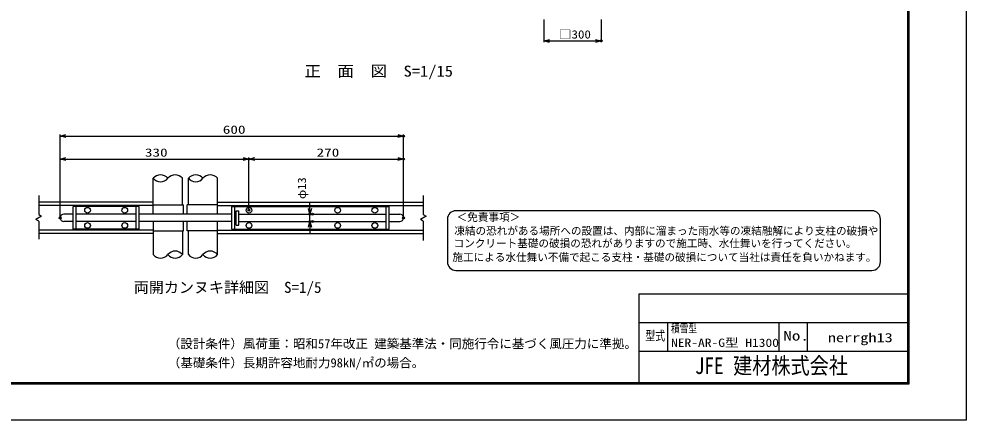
# Model space of a CAD drawing. Units: millimetres, scale not verified, with parts at other scales. Extents: x -4455 to 4455, y -3150 to 3150.
# Drawn here: x -512 to 4455, y -3150 to -1050 of the extents above; entities that cross this region are included whole.
import ezdxf
from ezdxf.enums import TextEntityAlignment as Align

# ---------------------------------------------------------------- set-up
doc = ezdxf.new("R2010")
doc.units = ezdxf.units.MM
doc.header["$LTSCALE"] = 20
doc.header["$PDMODE"] = 32
doc.header["$PDSIZE"] = 10
for name, color, linetype, lineweight in [('0-0_1', 7, 'Continuous', 25), ('0-1_0', 7, 'Continuous', 25), ('0-4_EXTCNT-LMEC0', 1, 'Continuous', 25), ('0-A_D-TTL-TXT', 2, 'Continuous', 25)]:
    doc.layers.add(name, color=color, linetype=linetype, lineweight=lineweight)
doc.layers.add('0-2_DEFPOINTS', color=7, linetype='Continuous')
doc.styles.add('ＭＳ ゴシック', font='')
doc.styles.get('ＭＳ ゴシック').set_extended_font_data('MS Gothic')

# ---------------------------------------------------------------- blocks, each defined once
blk = doc.blocks.new('_Open30')
at = {"layer": '0-1_0', "color": 1}
blk.add_line((0, 0), (-20, 0), dxfattribs=at)
blk.add_lwpolyline([(-20, 5.36), (0, 0), (-20, -5.36)], dxfattribs=at)

msp = doc.modelspace()

# ---------------------------------------------------------------- linework, layer by layer
at = {"layer": '0-0_1'}
for p, q in [((193.03, -2071.77), (193.03, -1883.95)), ((345.43, -2023.77), (345.43, -1883.95)), ((377.23, -2023.77), (377.23, -1883.95)), ((529.63, -2071.77), (529.63, -1883.95)), ((193.03, -2008.77), (-407.54, -2008.77)), ((193.03, -2026.77), (-407.54, -2026.77)), ((118.03, -2031.27), (-226.97, -2031.27)), ((-226.97, -2151.27), (-226.97, -2031.27)), ((-211.97, -2151.27), (-211.97, -2031.27)), ((103.03, -2151.27), (103.03, -2031.27)), ((118.03, -2151.27), (118.03, -2031.27)), ((193.03, -2023.77), (351.43, -2023.77)), ((351.43, -2071.77), (351.43, -2023.77)), ((529.63, -2023.77), (371.23, -2023.77)), ((371.23, -2071.77), (371.23, -2023.77)), ((529.63, -2008.77), (1608.76, -2008.77)), ((529.63, -2026.77), (1608.76, -2026.77)), ((604.63, -2031.27), (1429.63, -2031.27)), ((604.63, -2151.27), (604.63, -2031.27)), ((619.63, -2151.27), (619.63, -2031.27)), ((1414.63, -2151.27), (1414.63, -2031.27)), ((1429.63, -2151.27), (1429.63, -2031.27)), ((-226.97, -2071.77), (-275.87, -2071.77)), ((103.03, -2071.77), (-211.97, -2071.77)), ((604.63, -2071.77), (118.03, -2071.77)), ((619.63, -2071.77), (627.13, -2071.77)), ((627.13, -2053.77), (642.13, -2053.77)), ((627.13, -2128.77), (627.13, -2053.77)), ((642.13, -2128.77), (642.13, -2053.77)), ((642.13, -2071.77), (1414.63, -2071.77)), ((642.13, -2071.77), (961.83, -2071.77)), ((1429.63, -2071.77), (1485.13, -2071.77)), ((-226.97, -2110.77), (-275.87, -2110.77)), ((103.03, -2110.77), (-211.97, -2110.77)), ((604.63, -2110.77), (118.03, -2110.77)), ((193.03, -2110.77), (193.03, -2283.59)), ((351.43, -2158.77), (351.43, -2110.77)), ((371.23, -2158.77), (371.23, -2110.77)), ((529.63, -2283.59), (529.63, -2110.77)), ((619.63, -2110.77), (627.13, -2110.77)), ((627.13, -2128.77), (642.13, -2128.77)), ((642.13, -2110.77), (1414.63, -2110.77)), ((642.13, -2110.77), (961.83, -2110.77)), ((1429.63, -2110.77), (1485.13, -2110.77)), ((193.03, -2155.77), (-407.54, -2155.77)), ((193.03, -2173.77), (-407.54, -2173.77)), ((118.03, -2151.27), (-226.97, -2151.27)), ((193.03, -2158.77), (351.43, -2158.77)), ((345.43, -2158.77), (345.43, -2283.59)), ((529.63, -2158.77), (371.23, -2158.77)), ((377.23, -2283.59), (377.23, -2158.77)), ((529.63, -2155.77), (1608.76, -2155.77)), ((529.63, -2173.77), (1608.76, -2173.77)), ((604.63, -2151.27), (1429.63, -2151.27))]:
    msp.add_line(p, q, dxfattribs=at)
at = {"layer": '0-0_1', "color": 2}
for p, q in [((-407.54, -1973.94), (-407.54, -2073.95)), ((1608.76, -1973.94), (1608.76, -2073.95)), ((-392.54, -2082.61), (-422.54, -2099.93)), ((-407.54, -2073.95), (-392.54, -2082.61)), ((-407.54, -2108.59), (-422.54, -2099.93)), ((-407.54, -2108.59), (-407.54, -2203.6)), ((1608.76, -2108.59), (1593.76, -2099.93)), ((1608.76, -2108.59), (1608.76, -2209.73))]:
    msp.add_line(p, q, dxfattribs=at)
msp.add_lwpolyline([(1608.76, -2073.95), (1623.76, -2082.61), (1593.76, -2099.93)], dxfattribs=at)
at = {"layer": '0-0_1'}
for centre in [(-151.97, -2051.52), (43.03, -2051.52), (694.63, -2051.52), (1159.63, -2051.52), (1354.63, -2051.52), (-151.97, -2131.02), (43.03, -2131.02), (694.63, -2131.02), (1159.63, -2131.02), (1354.63, -2131.02)]:
    msp.add_circle(centre, 15, dxfattribs=at)
for centre, radius, start, end in [((231.13, -1914.5), 48.83, 38.71802, 141.28213), ((231.13, -1853.41), 48.83, 218.71787, 321.28198), ((307.33, -1914.5), 48.83, 38.71802, 141.28213), ((415.33, -1914.5), 48.83, 38.71802, 141.28213), ((415.33, -1853.41), 48.83, 218.71787, 321.28198), ((491.53, -1914.5), 48.83, 38.71802, 141.28213), ((-275.87, -2091.27), 19.5, 90, 270), ((1485.13, -2091.27), 19.5, 270, 90), ((231.13, -2253.05), 48.83, 218.71787, 321.28198), ((307.33, -2314.13), 48.83, 38.71802, 141.28213), ((307.33, -2253.05), 48.83, 218.71787, 321.28198), ((415.33, -2253.05), 48.83, 218.71787, 321.28198), ((491.53, -2314.13), 48.83, 38.71802, 141.28213), ((491.53, -2253.05), 48.83, 218.71787, 321.28198)]:
    msp.add_arc(centre, radius, start, end, dxfattribs=at)
at = {"layer": '0-1_0', "color": 1}
for p, q in [((-295.35, -2084.57), (-295.35, -1655.61)), ((-265.35, -1663.11), (1474.63, -1663.11)), ((1504.63, -2083.77), (1504.63, -1655.61)), ((-295.37, -2083.77), (-295.37, -1775.61)), ((-265.37, -1783.11), (664.63, -1783.11)), ((694.63, -2044.02), (694.63, -1775.61)), ((694.63, -2044.02), (694.63, -1775.61)), ((724.63, -1783.11), (1474.61, -1783.11)), ((1504.61, -2084.75), (1504.61, -1775.61)), ((1014.23, -2041.77), (1014.23, -2011.77)), ((1020.88, -2071.77), (1006.73, -2071.77)), ((1014.23, -2110.77), (1014.23, -2071.77)), ((1020.88, -2110.77), (1006.73, -2110.77)), ((1014.23, -2140.77), (1014.23, -2170.77))]:
    msp.add_line(p, q, dxfattribs=at)
at = {"layer": '0-1_0'}
for p, q in [((2739.89, -2490), (2739.89, -2955)), ((2739.89, -2490), (4147.5, -2490)), ((2739.89, -2640), (4147.5, -2640)), ((2889.89, -2640), (2889.89, -2790)), ((3472.5, -2640), (3472.5, -2790)), ((3622.5, -2640), (3622.5, -2790)), ((2739.89, -2790), (4147.5, -2790))]:
    msp.add_line(p, q, dxfattribs=at)
at = {"layer": '0-1_0', "color": 3}
msp.add_lwpolyline([(-4455, 3150), (4455, 3150), (4455, -3150), (-4455, -3150)], close=True, dxfattribs=at)
at = {"layer": '0-1_0'}
for points in [[(-4155, 2962.5), (4155, 2962.5), (4155, -2962.5), (-4155, -2962.5)], [(-4153.13, 2960.62), (4153.12, 2960.62), (4153.12, -2960.63), (-4153.13, -2960.63)], [(-4151.25, 2958.75), (4151.25, 2958.75), (4151.25, -2958.75), (-4151.25, -2958.75)], [(-4149.38, 2956.87), (4149.37, 2956.87), (4149.37, -2956.88), (-4149.38, -2956.88)], [(-4147.5, 2955), (4147.5, 2955), (4147.5, -2955), (-4147.5, -2955)]]:
    msp.add_lwpolyline(points, close=True, dxfattribs=at)
at = {"layer": '0-2_DEFPOINTS'}
for p in [(2541.15, -1164.48), (1504.63, -1663.11), (694.63, -1783.11), (1504.61, -1783.11), (694.63, -2051.52), (1014.23, -2071.77), (1028.38, -2071.77), (-295.37, -2091.27), (-295.35, -2092.07), (1028.38, -2110.77), (1504.61, -2092.25), (1504.63, -2091.27)]:
    msp.add_point(p, dxfattribs=at)
at = {"layer": '0-4_EXTCNT-LMEC0'}
for p, q in [((2241.15, -1051.98), (2241.15, -1171.98)), ((2541.15, -1051.98), (2541.15, -1171.98)), ((2271.15, -1164.48), (2511.15, -1164.48))]:
    msp.add_line(p, q, dxfattribs=at)
at = {"layer": '0-A_D-TTL-TXT'}
for p, q in [((3961.69, -2054.02), (1780.18, -2054.02)), ((1735.58, -2098.62), (1735.58, -2321.63)), ((4006.29, -2321.63), (4006.29, -2098.62)), ((1780.18, -2366.24), (3961.69, -2366.24))]:
    msp.add_line(p, q, dxfattribs=at)
for centre, start, end in [((1780.18, -2098.62), 90, 180), ((3961.69, -2098.62), 0, 90), ((1780.18, -2321.63), 180, 270), ((3961.69, -2321.63), 270, 0)]:
    msp.add_arc(centre, 44.6, start, end, dxfattribs=at)

# ---------------------------------------------------------------- block references
at = {"layer": '0-1_0', "xscale": 1.5, "yscale": 1.5}
for p, rotation in [((-295.35, -1663.11), 180), ((-295.37, -1783.11), 180), ((694.63, -1783.11), 180), ((1014.23, -2071.77), 270), ((1014.23, -2110.77), 90)]:
    msp.add_blockref('_Open30', p, dxfattribs=dict(at, rotation=rotation))
for p in [(1504.63, -1663.11), (694.63, -1783.11), (1504.61, -1783.11)]:
    msp.add_blockref('_Open30', p, dxfattribs=at)
at = {"layer": '0-4_EXTCNT-LMEC0', "xscale": 1.5, "yscale": 1.5, "rotation": 180}
msp.add_blockref('_Open30', (2241.15, -1164.48), dxfattribs=at)
at = {"layer": '0-4_EXTCNT-LMEC0', "xscale": 1.5, "yscale": 1.5}
msp.add_blockref('_Open30', (2541.15, -1164.48), dxfattribs=at)

# ---------------------------------------------------------------- texts
at = {"layer": '0-0_1', "style": 'ＭＳ ゴシック'}
for s, height, width, p in [('正\u3000面\u3000図  S=1/15', 57.77, 1.1, (985.23, -1369.21)), ('積雪型', 43.3, 0.75, (2908, -2704.83)), ('NER-AR-G型 H1300', 43.3, 1.2, (2908, -2779.83)), ('nerrgh13', 48.11, 1.3, (3730.17, -2756.97)), ('JFE 建材株式会社', 86.59, 0.85, (3033.12, -2934.76))]:
    msp.add_text(s, height=height, dxfattribs=dict(at, width=width)).set_placement(p, align=Align.BOTTOM_LEFT)
msp.add_text('両開カンヌキ詳細図  S=1/5', height=57.77, dxfattribs=at).set_placement((90.73, -2501.56), align=Align.BOTTOM_LEFT)
at = {"layer": '0-1_0', "color": 3, "style": 'ＭＳ ゴシック', "width": 1.35}
for s, p in [('600', (557.39, -1663.94)), ('330', (149.01, -1783.94)), ('270', (1049, -1783.94))]:
    msp.add_text(s, height=43.26, dxfattribs=at).set_placement(p, align=Align.BOTTOM_LEFT)
at = {"layer": '0-1_0', "color": 3, "style": 'ＭＳ ゴシック', "width": 1.1}
msp.add_text('φ13', height=43.26, rotation=90, dxfattribs=at).set_placement((1006.44, -1992.95), align=Align.BOTTOM_LEFT)
at = {"layer": '0-1_0', "style": 'ＭＳ ゴシック'}
for s, width, p in [('型式', 0.75, (2773.32, -2748.89)), ('No.', 1.3, (3496.85, -2748.89))]:
    msp.add_text(s, height=50.51, dxfattribs=dict(at, width=width)).set_placement(p, align=Align.BOTTOM_LEFT)
at = {"layer": '0-4_EXTCNT-LMEC0', "color": 3, "style": 'ＭＳ ゴシック', "width": 1.15}
msp.add_text('□300', height=43.26, dxfattribs=at).set_placement((2318.25, -1165.31), align=Align.BOTTOM_LEFT)
at = {"layer": '0-A_D-TTL-TXT', "color": 7, "style": 'ＭＳ ゴシック'}
for s, height, p in [('＜免責事項＞ \u3000\u3000', 40.76, (1783.48, -2120.19)), ('凍結の恐れがある場所への設置は、内部に溜まった雨水等の凍結融解により支柱の破損や', 40.76, (1771.42, -2192)), ('コンクリート基礎の破損の恐れがありますので施工時、水仕舞いを行ってください。', 40.76, (1767.75, -2257.5)), ('施工による水仕舞い不備で起こる支柱・基礎の破損について当社は責任を負いかねます。 ', 40.76, (1761.52, -2330.19)), ('（設計条件）風荷重：昭和57年改正 建築基準法・同施行令に基づく風圧力に準拠。', 48.09, (269.29, -2788.6)), ('（基礎条件）長期許容地耐力98kN/㎡の場合。', 48.09, (269.29, -2888.6))]:
    msp.add_text(s, height=height, dxfattribs=at).set_placement(p, align=Align.BOTTOM_LEFT)

doc.saveas('drawing.dxf')
